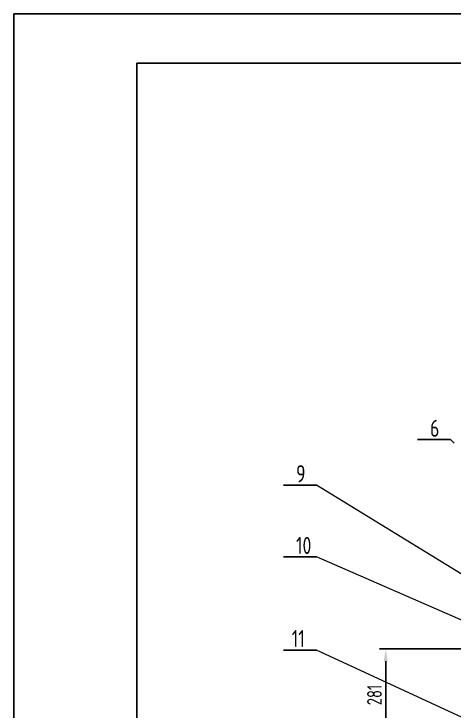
# Model space of a CAD drawing. Header units: inches. Extents: x -375 to 8535, y -477 to 12465.
# Drawn here: x -375 to 967, y 10341 to 12465 of the extents above; entities that cross this region are included whole.
import ezdxf

# ---------------------------------------------------------------- set-up
doc = ezdxf.new("R2010")
doc.units = ezdxf.units.IN
doc.header["$LTSCALE"] = 5
for name, color, linetype in [('1轮廓实线层', 7, 'Continuous'), ('2细线层', 4, 'Continuous'), ('3尺寸线', 3, 'Continuous'), ('7标注层', 4, 'Continuous'), ('图框层', 7, 'Continuous')]:
    doc.layers.add(name, color=color, linetype=linetype)
doc.layers.add('图层4', color=3, linetype='Continuous', lineweight=13)
doc.styles.add('PC_TEXTSTYLE', font='isocp.shx', dxfattribs={"width": 0.8, "bigfont": 'hzfs.shx'})
doc.styles.get("Standard").update_dxf_attribs({"font": 'isocp.shx', "width": 0.707, "bigfont": 'hztxt.shx'})
doc.dimstyles.new('TH_GBDIM', dxfattribs={"dimscale": 15, "dimtxt": 3, "dimasz": 2.5, "dimexe": 1.25, "dimexo": 0, "dimgap": 0.8, "dimtad": 1, "dimdec": 0, "dimzin": 0, "dimdsep": 46, "dimtxsty": 'PC_TEXTSTYLE', "dimcen": 2.5, "dimclrd": 256, "dimclre": 256, "dimclrt": 3, "dimadec": 0, "dimazin": 0, "dimtfac": 0.714286, "dimtdec": 0, "dimtmove": 0, "dimatfit": 3, "dimfxl": 0, "dimtzin": 0, "dimlwd": -1, "dimlwe": -1, "dimarcsym": 0})

# ---------------------------------------------------------------- blocks, each defined once
blk = doc.blocks.new('*D1691')
at = {"layer": '1轮廓实线层', "color": 3}
for p, q in [((1824.2, 10530.1), (740.4, 10530.1)), ((759.1, 10492.6), (759.1, 10286.6)), ((1091.2, 10249.1), (740.4, 10249.1))]:
    blk.add_line(p, q, dxfattribs=at)
for points in [[(765.4, 10492.6), (752.9, 10492.6), (759.1, 10530.1)], [(752.9, 10286.6), (765.4, 10286.6), (759.1, 10249.1)]]:
    blk.add_solid(points, dxfattribs=at)
at = {"layer": 'Defpoints', "color": 0}
for p in [(1824.2, 10530.1), (759.1, 10249.1), (1091.2, 10249.1)]:
    blk.add_point(p, dxfattribs=at)
at = {"layer": '1轮廓实线层', "color": 3, "insert": (724.6, 10389.6), "char_height": 45, "attachment_point": 5, "rotation": 90, "style": 'PC_TEXTSTYLE'}
blk.add_mtext('281', dxfattribs=at)
blk = doc.blocks.new('*U1754')
at = {"layer": '2细线层'}
for p, q in [((-375, -150), (-375, 12465)), ((-375, 12465), (8535, 12465))]:
    blk.add_line(p, q, dxfattribs=at)
at = {"layer": '图框层'}
for p, q in [((0, 0), (0, 12315)), ((0, 12315), (8385, 12315))]:
    blk.add_line(p, q, dxfattribs=at)

msp = doc.modelspace()

# ---------------------------------------------------------------- linework, layer by layer
for p, q in [((855.8, 11167.8), (956.5, 11167.8)), ((447.1, 11029.2), (547.8, 11029.2)), ((447.1, 10810.6), (547.8, 10810.6)), ((447.1, 10526.7), (547.8, 10526.7))]:
    msp.add_line(p, q)
at = {"layer": '3尺寸线'}
msp.add_line((956.5, 11167.8), (967.5, 11156.8), dxfattribs=at)
at = {"layer": '图层4'}
for p, q in [((1201.5, 10627.4), (547.8, 11029.2)), ((1178.6, 10535.9), (547.8, 10810.6)), ((1097.9, 10272.1), (547.8, 10526.7))]:
    msp.add_line(p, q, dxfattribs=at)

# ---------------------------------------------------------------- block references
at = {"layer": '图框层'}
msp.add_blockref('*U1754', (0, 0), dxfattribs=at)

# ---------------------------------------------------------------- texts
at = {"layer": '7标注层', "char_height": 52, "attachment_point": 1}
for s, insert in [('{\\W0.85;6}', (894, 11228.5)), ('{\\W0.85;9}', (485.3, 11089.9)), ('{\\W0.85;10}', (485.3, 10871.3)), ('{\\W0.85;11}', (472.5, 10587.5))]:
    msp.add_mtext(s, dxfattribs=dict(at, insert=insert))

# ---------------------------------------------------------------- dimensions: what is measured, and where the dimension line sits
at = {"layer": '1轮廓实线层'}
dim = msp.add_linear_dim(base=(759.1, 10249.1), p1=(1824.2, 10530.1), p2=(1091.2, 10249.1), angle=90, dimstyle='TH_GBDIM', override={"dimclrd": 3, "dimclre": 3}, dxfattribs=at)
dim.commit()
dim.dimension.update_dxf_attribs({"geometry": '*D1691', "text_midpoint": (724.6, 10389.6)})

doc.saveas('drawing.dxf')
